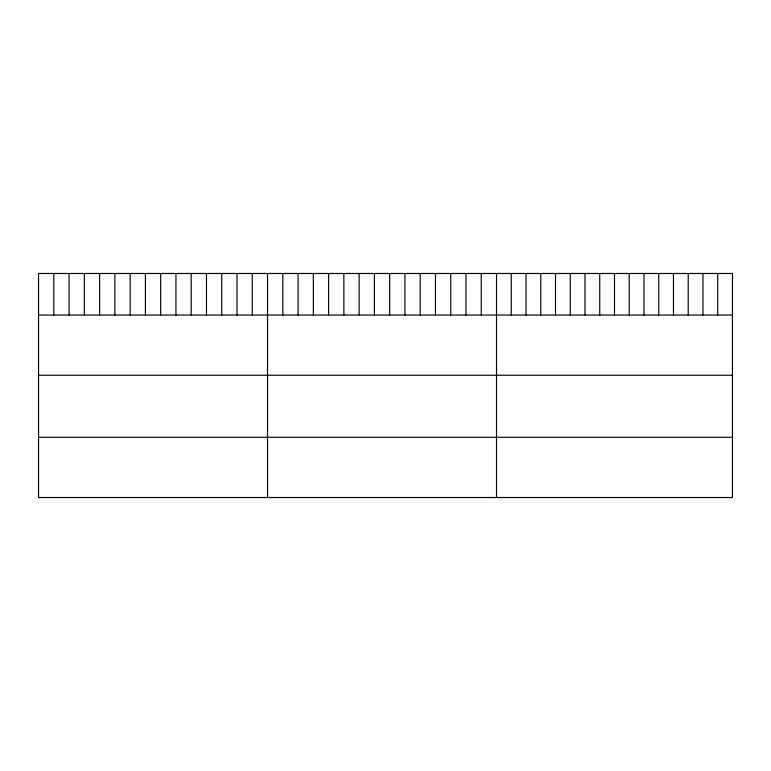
<?xml version="1.0" encoding="UTF-8"?>
<svg xmlns="http://www.w3.org/2000/svg" width="771" height="771" viewBox="0 0 771 771"><rect width="100%" height="100%" fill="white"/><g stroke="black" fill="none" stroke-linecap="round" stroke-linejoin="round"><path stroke-width="1.16" d="M38.55 315.021L732.45 315.021M38.55 375.246L732.45 375.246M38.55 437.292L732.45 437.292M717.705 273.483L717.705 315.021M702.959 273.483L702.959 315.021M688.214 273.483L688.214 315.021M673.468 273.483L673.468 315.021M658.723 273.483L658.723 315.021M643.978 273.483L643.978 315.021M629.232 273.483L629.232 315.021M614.487 273.483L614.487 315.021M599.742 273.483L599.742 315.021M584.996 273.483L584.996 315.021M570.251 273.483L570.251 315.021M555.505 273.483L555.505 315.021M540.76 273.483L540.76 315.021M526.015 273.483L526.015 315.021M511.269 273.483L511.269 315.021M496.524 273.483L496.524 497.517M481.258 273.483L481.258 315.021M465.992 273.483L465.992 315.021M450.727 273.483L450.727 315.021M435.461 273.483L435.461 315.021M420.195 273.483L420.195 315.021M404.929 273.483L404.929 315.021M389.663 273.483L389.663 315.021M374.398 273.483L374.398 315.021M359.132 273.483L359.132 315.021M343.866 273.483L343.866 315.021M328.6 273.483L328.6 315.021M313.334 273.483L313.334 315.021M298.069 273.483L298.069 315.021M282.803 273.483L282.803 315.021M267.537 273.483L267.537 497.517M252.271 273.483L252.271 315.021M237.005 273.483L237.005 315.021M221.74 273.483L221.74 315.021M206.474 273.483L206.474 315.021M191.208 273.483L191.208 315.021M175.942 273.483L175.942 315.021M160.676 273.483L160.676 315.021M145.411 273.483L145.411 315.021M130.145 273.483L130.145 315.021M114.879 273.483L114.879 315.021M99.613 273.483L99.613 315.021M84.347 273.483L84.347 315.021M69.082 273.483L69.082 315.021M53.816 273.483L53.816 315.021M732.45 273.483L38.55 273.483L38.55 497.517L732.45 497.517L732.45 273.483"/></g></svg>
